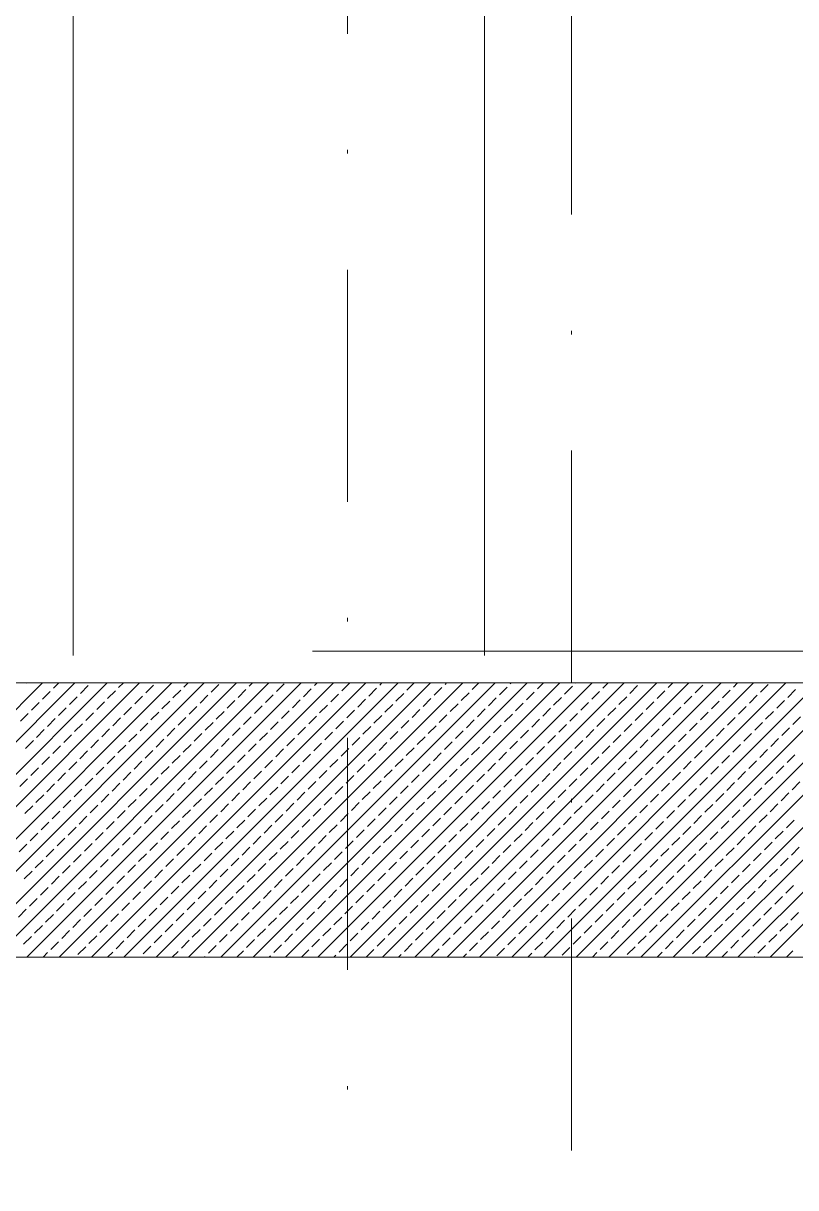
# Model space of a CAD drawing. Header units: millimetres. Extents: x -16104 to 67872, y -88009 to 12107.
# Drawn here: x 1186.17 to 1207.3, y 10332.44 to 10364.28 of the extents above; entities that cross this region are included whole.
import ezdxf

# ---------------------------------------------------------------- set-up
doc = ezdxf.new("R2010")
doc.units = ezdxf.units.MM
doc.linetypes.add('DASHDOTX2', pattern=[50.8, 25.4, -12.7, 0, -12.7])
doc.layers.get('0').update_dxf_attribs({"color": 241})
doc.layers.add('TARAMA', color=8, linetype='Continuous', lineweight=15)

# ---------------------------------------------------------------- blocks, each defined once
blk = doc.blocks.new('UYH')
at = {"layer": 'TARAMA', "linetype": 'DASHDOTX2'}
for p, q in [((63956.9, 577.4), (63956.9, 3471.09)), ((63932.39, 545.97), (63932.39, 3439.66))]:
    blk.add_line(p, q, dxfattribs=at)
at = {"layer": 'TARAMA'}
for p, q in [((63902.4, 3169.97), (63902.4, 3037.97)), ((63947.4, 3169.97), (63947.4, 3037.97)), ((63928.57, 3038.45), (64379.37, 3038.45)), ((63928.57, 3038.45), (64327.37, 3038.45)), ((63512.4, 3034.97), (64576.9, 3034.97)), ((63869.04, 3004.97), (63899.04, 3034.97)), ((63872.58, 3004.97), (63902.58, 3034.97)), ((63876.11, 3004.97), (63906.11, 3034.97)), ((63879.65, 3004.97), (63909.65, 3034.97)), ((63883.18, 3004.97), (63913.18, 3034.97)), ((63886.72, 3004.97), (63916.72, 3034.97)), ((63890.25, 3004.97), (63920.25, 3034.97)), ((63893.79, 3004.97), (63923.79, 3034.97)), ((63897.25, 3034.95), (63897.27, 3034.97)), ((63897.33, 3004.97), (63927.33, 3034.97)), ((63900.22, 3034.38), (63900.81, 3034.97)), ((63900.86, 3004.97), (63930.86, 3034.97)), ((63903.19, 3033.82), (63904.04, 3034.67)), ((63904.4, 3004.97), (63934.4, 3034.97)), ((63907.36, 3034.45), (63907.88, 3034.97)), ((63907.93, 3004.97), (63937.93, 3034.97)), ((63910.33, 3033.89), (63911.18, 3034.74)), ((63911.47, 3004.97), (63941.47, 3034.97)), ((63914.5, 3034.52), (63914.95, 3034.97)), ((63915, 3004.97), (63945, 3034.97)), ((63917.47, 3033.96), (63918.32, 3034.81)), ((63918.54, 3004.97), (63948.54, 3034.97)), ((63921.65, 3034.6), (63922.02, 3034.97)), ((63922.07, 3004.97), (63952.07, 3034.97)), ((63924.62, 3034.03), (63925.46, 3034.88)), ((63925.61, 3004.97), (63955.61, 3034.97)), ((63928.79, 3034.67), (63929.09, 3034.97)), ((63929.15, 3004.97), (63959.15, 3034.97)), ((63931.76, 3034.1), (63932.61, 3034.95)), ((63932.68, 3004.97), (63962.68, 3034.97)), ((63934.73, 3033.53), (63935.58, 3034.38)), ((63935.93, 3034.74), (63936.16, 3034.97)), ((63936.22, 3004.97), (63966.22, 3034.97)), ((63938.9, 3034.17), (63939.7, 3034.97)), ((63939.75, 3004.97), (63969.75, 3034.97)), ((63941.87, 3033.61), (63942.72, 3034.45)), ((63943.07, 3034.81), (63943.23, 3034.97)), ((63943.29, 3004.97), (63973.29, 3034.97)), ((63946.04, 3034.24), (63946.77, 3034.97)), ((63946.82, 3004.97), (63976.82, 3034.97)), ((63949.01, 3033.68), (63949.86, 3034.52)), ((63950.21, 3034.88), (63950.3, 3034.97)), ((63950.36, 3004.97), (63980.36, 3034.97)), ((63953.18, 3034.31), (63953.84, 3034.97)), ((63953.89, 3004.97), (63983.89, 3034.97)), ((63956.15, 3033.75), (63957, 3034.6)), ((63957.35, 3034.95), (63957.37, 3034.97)), ((63957.43, 3004.97), (63987.43, 3034.97)), ((63960.32, 3034.38), (63960.91, 3034.97)), ((63960.97, 3004.97), (63990.97, 3034.97)), ((63963.29, 3033.82), (63964.14, 3034.67)), ((63964.5, 3004.97), (63994.5, 3034.97)), ((63967.47, 3034.45), (63967.98, 3034.97)), ((63968.04, 3004.97), (63998.04, 3034.97)), ((63970.44, 3033.89), (63971.28, 3034.74)), ((63971.57, 3004.97), (64001.57, 3034.97)), ((63974.61, 3034.52), (63975.05, 3034.97)), ((63975.11, 3004.97), (64005.11, 3034.97)), ((63977.58, 3033.96), (63978.43, 3034.81)), ((63978.64, 3004.97), (64008.64, 3034.97)), ((63899.02, 3033.18), (63899.87, 3034.03)), ((63901.99, 3032.62), (63902.84, 3033.46)), ((63906.16, 3033.25), (63907.01, 3034.1)), ((63909.13, 3032.69), (63909.98, 3033.53)), ((63913.3, 3033.32), (63914.15, 3034.17)), ((63916.27, 3032.76), (63917.12, 3033.61)), ((63920.44, 3033.39), (63921.29, 3034.24)), ((63923.41, 3032.83), (63924.26, 3033.68)), ((63926.38, 3032.26), (63927.23, 3033.11)), ((63927.59, 3033.46), (63928.43, 3034.31)), ((63930.56, 3032.9), (63931.4, 3033.75)), ((63933.53, 3032.33), (63934.37, 3033.18)), ((63937.7, 3032.97), (63938.55, 3033.82)), ((63940.67, 3032.4), (63941.52, 3033.25)), ((63944.84, 3033.04), (63945.69, 3033.89)), ((63947.81, 3032.47), (63948.66, 3033.32)), ((63951.98, 3033.11), (63952.83, 3033.96)), ((63954.95, 3032.54), (63955.8, 3033.39)), ((63959.12, 3033.18), (63959.97, 3034.03)), ((63962.09, 3032.62), (63962.94, 3033.46)), ((63966.26, 3033.25), (63967.11, 3034.1)), ((63969.23, 3032.69), (63970.08, 3033.53)), ((63973.41, 3033.32), (63974.25, 3034.17)), ((63976.38, 3032.76), (63977.22, 3033.61)), ((63980.55, 3033.39), (63981.4, 3034.24)), ((63897.82, 3031.98), (63898.66, 3032.83)), ((63900.79, 3031.41), (63901.63, 3032.26)), ((63904.96, 3032.05), (63905.81, 3032.9)), ((63907.93, 3031.48), (63908.78, 3032.33)), ((63912.1, 3032.12), (63912.95, 3032.97)), ((63915.07, 3031.55), (63915.92, 3032.4)), ((63918.04, 3030.99), (63918.89, 3031.84)), ((63919.24, 3032.19), (63920.09, 3033.04)), ((63922.21, 3031.63), (63923.06, 3032.47)), ((63925.18, 3031.06), (63926.03, 3031.91)), ((63929.35, 3031.7), (63930.2, 3032.54)), ((63932.32, 3031.13), (63933.17, 3031.98)), ((63936.5, 3031.77), (63937.34, 3032.62)), ((63939.47, 3031.2), (63940.31, 3032.05)), ((63943.64, 3031.84), (63944.49, 3032.69)), ((63946.61, 3031.27), (63947.46, 3032.12)), ((63950.78, 3031.91), (63951.63, 3032.76)), ((63953.75, 3031.34), (63954.6, 3032.19)), ((63957.92, 3031.98), (63958.77, 3032.83)), ((63960.89, 3031.41), (63961.74, 3032.26)), ((63965.06, 3032.05), (63965.91, 3032.9)), ((63968.03, 3031.48), (63968.88, 3032.33)), ((63972.2, 3032.12), (63973.05, 3032.97)), ((63975.17, 3031.55), (63976.02, 3032.4)), ((63978.14, 3030.99), (63978.99, 3031.84)), ((63979.35, 3032.19), (63980.19, 3033.04)), ((63896.61, 3030.78), (63897.46, 3031.63)), ((63899.58, 3030.21), (63900.43, 3031.06)), ((63903.76, 3030.85), (63904.6, 3031.7)), ((63906.73, 3030.28), (63907.57, 3031.13)), ((63909.7, 3029.72), (63910.54, 3030.56)), ((63910.9, 3030.92), (63911.75, 3031.77)), ((63913.87, 3030.35), (63914.72, 3031.2)), ((63916.84, 3029.79), (63917.69, 3030.64)), ((63921.01, 3030.42), (63921.86, 3031.27)), ((63923.98, 3029.86), (63924.83, 3030.71)), ((63928.15, 3030.49), (63929, 3031.34)), ((63931.12, 3029.93), (63931.97, 3030.78)), ((63935.29, 3030.56), (63936.14, 3031.41)), ((63938.26, 3030), (63939.11, 3030.85)), ((63942.43, 3030.64), (63943.28, 3031.48)), ((63945.4, 3030.07), (63946.25, 3030.92)), ((63949.58, 3030.71), (63950.43, 3031.55)), ((63952.55, 3030.14), (63953.4, 3030.99)), ((63956.72, 3030.78), (63957.57, 3031.63)), ((63959.69, 3030.21), (63960.54, 3031.06)), ((63963.86, 3030.85), (63964.71, 3031.7)), ((63966.83, 3030.28), (63967.68, 3031.13)), ((63969.8, 3029.72), (63970.65, 3030.56)), ((63971, 3030.92), (63971.85, 3031.77)), ((63973.97, 3030.35), (63974.82, 3031.2)), ((63976.94, 3029.79), (63977.79, 3030.64)), ((63981.11, 3030.42), (63981.96, 3031.27)), ((63898.38, 3029.01), (63899.23, 3029.86)), ((63901.35, 3028.44), (63902.2, 3029.29)), ((63902.55, 3029.65), (63903.4, 3030.49)), ((63905.52, 3029.08), (63906.37, 3029.93)), ((63908.49, 3028.51), (63909.34, 3029.36)), ((63912.67, 3029.15), (63913.51, 3030)), ((63915.64, 3028.58), (63916.48, 3029.43)), ((63919.81, 3029.22), (63920.66, 3030.07)), ((63922.78, 3028.66), (63923.63, 3029.5)), ((63926.95, 3029.29), (63927.8, 3030.14)), ((63929.92, 3028.73), (63930.77, 3029.57)), ((63934.09, 3029.36), (63934.94, 3030.21)), ((63937.06, 3028.8), (63937.91, 3029.65)), ((63941.23, 3029.43), (63942.08, 3030.28)), ((63944.2, 3028.87), (63945.05, 3029.72)), ((63948.37, 3029.5), (63949.22, 3030.35)), ((63951.34, 3028.94), (63952.19, 3029.79)), ((63955.52, 3029.57), (63956.36, 3030.42)), ((63958.49, 3029.01), (63959.33, 3029.86)), ((63961.46, 3028.44), (63962.3, 3029.29)), ((63962.66, 3029.65), (63963.51, 3030.49)), ((63965.63, 3029.08), (63966.48, 3029.93)), ((63968.6, 3028.51), (63969.45, 3029.36)), ((63972.77, 3029.15), (63973.62, 3030)), ((63975.74, 3028.58), (63976.59, 3029.43)), ((63979.91, 3029.22), (63980.76, 3030.07)), ((63897.18, 3027.81), (63898.03, 3028.66)), ((63900.15, 3027.24), (63901, 3028.09)), ((63904.32, 3027.88), (63905.17, 3028.73)), ((63907.29, 3027.31), (63908.14, 3028.16)), ((63911.46, 3027.95), (63912.31, 3028.8)), ((63914.43, 3027.38), (63915.28, 3028.23)), ((63918.61, 3028.02), (63919.45, 3028.87)), ((63921.58, 3027.45), (63922.42, 3028.3)), ((63925.75, 3028.09), (63926.6, 3028.94)), ((63928.72, 3027.52), (63929.57, 3028.37)), ((63932.89, 3028.16), (63933.74, 3029.01)), ((63935.86, 3027.59), (63936.71, 3028.44)), ((63940.03, 3028.23), (63940.88, 3029.08)), ((63943, 3027.67), (63943.85, 3028.51)), ((63947.17, 3028.3), (63948.02, 3029.15)), ((63950.14, 3027.74), (63950.99, 3028.58)), ((63953.11, 3027.17), (63953.96, 3028.02)), ((63954.31, 3028.37), (63955.16, 3029.22)), ((63957.28, 3027.81), (63958.13, 3028.66)), ((63960.25, 3027.24), (63961.1, 3028.09)), ((63964.43, 3027.88), (63965.27, 3028.73)), ((63967.4, 3027.31), (63968.24, 3028.16)), ((63971.57, 3027.95), (63972.42, 3028.8)), ((63974.54, 3027.38), (63975.39, 3028.23)), ((63978.71, 3028.02), (63979.56, 3028.87)), ((63898.95, 3026.04), (63899.8, 3026.89)), ((63903.12, 3026.68), (63903.97, 3027.52)), ((63906.09, 3026.11), (63906.94, 3026.96)), ((63910.26, 3026.75), (63911.11, 3027.59)), ((63913.23, 3026.18), (63914.08, 3027.03)), ((63917.4, 3026.82), (63918.25, 3027.67)), ((63920.37, 3026.25), (63921.22, 3027.1)), ((63924.55, 3026.89), (63925.39, 3027.74)), ((63927.51, 3026.32), (63928.36, 3027.17)), ((63931.69, 3026.96), (63932.54, 3027.81)), ((63934.66, 3026.39), (63935.51, 3027.24)), ((63938.83, 3027.03), (63939.68, 3027.88)), ((63941.8, 3026.46), (63942.65, 3027.31)), ((63944.77, 3025.9), (63945.62, 3026.75)), ((63945.97, 3027.1), (63946.82, 3027.95)), ((63948.94, 3026.53), (63949.79, 3027.38)), ((63951.91, 3025.97), (63952.76, 3026.82)), ((63956.08, 3026.6), (63956.93, 3027.45)), ((63959.05, 3026.04), (63959.9, 3026.89)), ((63963.22, 3026.68), (63964.07, 3027.52)), ((63966.19, 3026.11), (63967.04, 3026.96)), ((63970.37, 3026.75), (63971.21, 3027.59)), ((63973.34, 3026.18), (63974.18, 3027.03)), ((63977.51, 3026.82), (63978.36, 3027.67)), ((63980.48, 3026.25), (63981.33, 3027.1)), ((63897.75, 3024.84), (63898.59, 3025.69)), ((63901.92, 3025.47), (63902.77, 3026.32)), ((63904.89, 3024.91), (63905.74, 3025.76)), ((63909.06, 3025.54), (63909.91, 3026.39)), ((63912.03, 3024.98), (63912.88, 3025.83)), ((63916.2, 3025.61), (63917.05, 3026.46)), ((63919.17, 3025.05), (63920.02, 3025.9)), ((63923.34, 3025.69), (63924.19, 3026.53)), ((63926.31, 3025.12), (63927.16, 3025.97)), ((63930.48, 3025.76), (63931.33, 3026.6)), ((63933.45, 3025.19), (63934.3, 3026.04)), ((63936.42, 3024.62), (63937.27, 3025.47)), ((63937.63, 3025.83), (63938.48, 3026.68)), ((63940.6, 3025.26), (63941.44, 3026.11)), ((63943.57, 3024.7), (63944.41, 3025.54)), ((63947.74, 3025.33), (63948.59, 3026.18)), ((63950.71, 3024.77), (63951.56, 3025.61)), ((63954.88, 3025.4), (63955.73, 3026.25)), ((63957.85, 3024.84), (63958.7, 3025.69)), ((63962.02, 3025.47), (63962.87, 3026.32)), ((63964.99, 3024.91), (63965.84, 3025.76)), ((63969.16, 3025.54), (63970.01, 3026.39)), ((63972.13, 3024.98), (63972.98, 3025.83)), ((63976.31, 3025.61), (63977.15, 3026.46)), ((63979.28, 3025.05), (63980.12, 3025.9)), ((63896.54, 3023.64), (63897.39, 3024.48)), ((63900.72, 3024.27), (63901.56, 3025.12)), ((63903.69, 3023.71), (63904.53, 3024.55)), ((63907.86, 3024.34), (63908.71, 3025.19)), ((63910.83, 3023.78), (63911.68, 3024.62)), ((63915, 3024.41), (63915.85, 3025.26)), ((63917.97, 3023.85), (63918.82, 3024.7)), ((63922.14, 3024.48), (63922.99, 3025.33)), ((63925.11, 3023.92), (63925.96, 3024.77)), ((63928.08, 3023.35), (63928.93, 3024.2)), ((63929.28, 3024.55), (63930.13, 3025.4)), ((63932.25, 3023.99), (63933.1, 3024.84)), ((63935.22, 3023.42), (63936.07, 3024.27)), ((63939.39, 3024.06), (63940.24, 3024.91)), ((63942.36, 3023.49), (63943.21, 3024.34)), ((63946.54, 3024.13), (63947.38, 3024.98)), ((63949.51, 3023.56), (63950.35, 3024.41)), ((63953.68, 3024.2), (63954.53, 3025.05)), ((63956.65, 3023.64), (63957.5, 3024.48)), ((63960.82, 3024.27), (63961.67, 3025.12)), ((63963.79, 3023.71), (63964.64, 3024.55)), ((63967.96, 3024.34), (63968.81, 3025.19)), ((63970.93, 3023.78), (63971.78, 3024.62)), ((63975.1, 3024.41), (63975.95, 3025.26)), ((63978.07, 3023.85), (63978.92, 3024.7)), ((63899.51, 3023.07), (63900.36, 3023.92)), ((63902.48, 3022.5), (63903.33, 3023.35)), ((63906.66, 3023.14), (63907.5, 3023.99)), ((63909.63, 3022.57), (63910.47, 3023.42)), ((63913.8, 3023.21), (63914.65, 3024.06)), ((63916.77, 3022.65), (63917.62, 3023.49)), ((63919.74, 3022.08), (63920.59, 3022.93)), ((63920.94, 3023.28), (63921.79, 3024.13)), ((63923.91, 3022.72), (63924.76, 3023.56)), ((63926.88, 3022.15), (63927.73, 3023)), ((63931.05, 3022.79), (63931.9, 3023.64)), ((63934.02, 3022.22), (63934.87, 3023.07)), ((63938.19, 3022.86), (63939.04, 3023.71)), ((63941.16, 3022.29), (63942.01, 3023.14)), ((63945.33, 3022.93), (63946.18, 3023.78)), ((63948.3, 3022.36), (63949.15, 3023.21)), ((63952.48, 3023), (63953.32, 3023.85)), ((63955.45, 3022.43), (63956.29, 3023.28)), ((63959.62, 3023.07), (63960.47, 3023.92)), ((63962.59, 3022.5), (63963.44, 3023.35)), ((63966.76, 3023.14), (63967.61, 3023.99)), ((63969.73, 3022.57), (63970.58, 3023.42)), ((63973.9, 3023.21), (63974.75, 3024.06)), ((63976.87, 3022.65), (63977.72, 3023.49)), ((63979.84, 3022.08), (63980.69, 3022.93)), ((63981.04, 3023.28), (63981.89, 3024.13)), ((63898.31, 3021.87), (63899.16, 3022.72)), ((63901.28, 3021.3), (63902.13, 3022.15)), ((63905.45, 3021.94), (63906.3, 3022.79)), ((63908.42, 3021.37), (63909.27, 3022.22)), ((63911.39, 3020.81), (63912.24, 3021.66)), ((63912.59, 3022.01), (63913.44, 3022.86)), ((63915.56, 3021.44), (63916.41, 3022.29)), ((63918.53, 3020.88), (63919.38, 3021.73)), ((63922.71, 3021.51), (63923.56, 3022.36)), ((63925.68, 3020.95), (63926.52, 3021.8)), ((63929.85, 3021.58), (63930.7, 3022.43)), ((63932.82, 3021.02), (63933.67, 3021.87)), ((63936.99, 3021.66), (63937.84, 3022.5)), ((63939.96, 3021.09), (63940.81, 3021.94)), ((63944.13, 3021.73), (63944.98, 3022.57)), ((63947.1, 3021.16), (63947.95, 3022.01)), ((63951.27, 3021.8), (63952.12, 3022.65)), ((63954.24, 3021.23), (63955.09, 3022.08)), ((63958.42, 3021.87), (63959.26, 3022.72)), ((63961.39, 3021.3), (63962.23, 3022.15)), ((63965.56, 3021.94), (63966.41, 3022.79)), ((63968.53, 3021.37), (63969.38, 3022.22)), ((63971.5, 3020.81), (63972.35, 3021.66)), ((63972.7, 3022.01), (63973.55, 3022.86)), ((63975.67, 3021.44), (63976.52, 3022.29)), ((63978.64, 3020.88), (63979.49, 3021.73)), ((63897.11, 3020.67), (63897.96, 3021.51)), ((63900.08, 3020.1), (63900.93, 3020.95)), ((63903.05, 3019.53), (63903.9, 3020.38)), ((63904.25, 3020.74), (63905.1, 3021.58)), ((63907.22, 3020.17), (63908.07, 3021.02)), ((63910.19, 3019.6), (63911.04, 3020.45)), ((63914.36, 3020.24), (63915.21, 3021.09)), ((63917.33, 3019.68), (63918.18, 3020.52)), ((63921.5, 3020.31), (63922.35, 3021.16)), ((63924.47, 3019.75), (63925.32, 3020.59)), ((63928.65, 3020.38), (63929.49, 3021.23)), ((63931.62, 3019.82), (63932.46, 3020.67)), ((63935.79, 3020.45), (63936.64, 3021.3)), ((63938.76, 3019.89), (63939.61, 3020.74)), ((63942.93, 3020.52), (63943.78, 3021.37)), ((63945.9, 3019.96), (63946.75, 3020.81)), ((63950.07, 3020.59), (63950.92, 3021.44)), ((63953.04, 3020.03), (63953.89, 3020.88)), ((63957.21, 3020.67), (63958.06, 3021.51)), ((63960.18, 3020.1), (63961.03, 3020.95)), ((63963.15, 3019.53), (63964, 3020.38)), ((63964.36, 3020.74), (63965.2, 3021.58)), ((63967.33, 3020.17), (63968.17, 3021.02)), ((63970.29, 3019.6), (63971.14, 3020.45)), ((63974.47, 3020.24), (63975.32, 3021.09)), ((63977.44, 3019.68), (63978.29, 3020.52)), ((63898.88, 3018.9), (63899.73, 3019.75)), ((63901.85, 3018.33), (63902.7, 3019.18)), ((63906.02, 3018.97), (63906.87, 3019.82)), ((63908.99, 3018.4), (63909.84, 3019.25)), ((63913.16, 3019.04), (63914.01, 3019.89)), ((63916.13, 3018.47), (63916.98, 3019.32)), ((63920.3, 3019.11), (63921.15, 3019.96)), ((63923.27, 3018.54), (63924.12, 3019.39)), ((63927.44, 3019.18), (63928.29, 3020.03)), ((63930.41, 3018.61), (63931.26, 3019.46)), ((63934.59, 3019.25), (63935.43, 3020.1)), ((63937.56, 3018.69), (63938.4, 3019.53)), ((63941.73, 3019.32), (63942.58, 3020.17)), ((63944.7, 3018.76), (63945.55, 3019.6)), ((63948.87, 3019.39), (63949.72, 3020.24)), ((63951.84, 3018.83), (63952.69, 3019.68)), ((63954.81, 3018.26), (63955.66, 3019.11)), ((63956.01, 3019.46), (63956.86, 3020.31)), ((63958.98, 3018.9), (63959.83, 3019.75)), ((63961.95, 3018.33), (63962.8, 3019.18)), ((63966.12, 3018.97), (63966.97, 3019.82)), ((63969.09, 3018.4), (63969.94, 3019.25)), ((63973.26, 3019.04), (63974.11, 3019.89)), ((63976.23, 3018.47), (63977.08, 3019.32)), ((63980.41, 3019.11), (63981.26, 3019.96)), ((63897.67, 3017.7), (63898.52, 3018.54)), ((63900.64, 3017.13), (63901.49, 3017.98)), ((63904.82, 3017.77), (63905.67, 3018.61)), ((63907.79, 3017.2), (63908.64, 3018.05)), ((63911.96, 3017.84), (63912.81, 3018.69)), ((63914.93, 3017.27), (63915.78, 3018.12)), ((63919.1, 3017.91), (63919.95, 3018.76)), ((63922.07, 3017.34), (63922.92, 3018.19)), ((63926.24, 3017.98), (63927.09, 3018.83)), ((63929.21, 3017.41), (63930.06, 3018.26)), ((63933.38, 3018.05), (63934.23, 3018.9)), ((63936.35, 3017.48), (63937.2, 3018.33)), ((63940.53, 3018.12), (63941.37, 3018.97)), ((63943.5, 3017.55), (63944.34, 3018.4)), ((63946.47, 3016.99), (63947.31, 3017.84)), ((63947.67, 3018.19), (63948.52, 3019.04)), ((63950.64, 3017.62), (63951.49, 3018.47)), ((63953.61, 3017.06), (63954.46, 3017.91)), ((63957.78, 3017.7), (63958.63, 3018.54)), ((63960.75, 3017.13), (63961.6, 3017.98)), ((63964.92, 3017.77), (63965.77, 3018.61)), ((63967.89, 3017.2), (63968.74, 3018.05)), ((63972.06, 3017.84), (63972.91, 3018.69)), ((63975.03, 3017.27), (63975.88, 3018.12)), ((63979.2, 3017.91), (63980.05, 3018.76)), ((63896.47, 3016.49), (63897.32, 3017.34)), ((63899.44, 3015.93), (63900.29, 3016.78)), ((63903.61, 3016.56), (63904.46, 3017.41)), ((63906.58, 3016), (63907.43, 3016.85)), ((63910.76, 3016.63), (63911.61, 3017.48)), ((63913.73, 3016.07), (63914.57, 3016.92)), ((63917.9, 3016.71), (63918.75, 3017.55)), ((63920.87, 3016.14), (63921.72, 3016.99)), ((63925.04, 3016.78), (63925.89, 3017.62)), ((63928.01, 3016.21), (63928.86, 3017.06)), ((63932.18, 3016.85), (63933.03, 3017.7)), ((63935.15, 3016.28), (63936, 3017.13)), ((63938.12, 3015.72), (63938.97, 3016.56)), ((63939.32, 3016.92), (63940.17, 3017.77)), ((63942.29, 3016.35), (63943.14, 3017.2)), ((63945.26, 3015.79), (63946.11, 3016.63)), ((63949.44, 3016.42), (63950.28, 3017.27)), ((63952.41, 3015.86), (63953.25, 3016.71)), ((63956.58, 3016.49), (63957.43, 3017.34)), ((63959.55, 3015.93), (63960.4, 3016.78)), ((63963.72, 3016.56), (63964.57, 3017.41)), ((63966.69, 3016), (63967.54, 3016.85)), ((63970.86, 3016.63), (63971.71, 3017.48)), ((63973.83, 3016.07), (63974.68, 3016.92)), ((63978, 3016.71), (63978.85, 3017.55)), ((63980.97, 3016.14), (63981.82, 3016.99)), ((63898.24, 3014.73), (63899.09, 3015.57)), ((63902.41, 3015.36), (63903.26, 3016.21)), ((63905.38, 3014.8), (63906.23, 3015.64)), ((63909.55, 3015.43), (63910.4, 3016.28)), ((63912.52, 3014.87), (63913.37, 3015.72)), ((63916.7, 3015.5), (63917.54, 3016.35)), ((63919.67, 3014.94), (63920.51, 3015.79)), ((63923.84, 3015.57), (63924.69, 3016.42)), ((63926.81, 3015.01), (63927.66, 3015.86)), ((63929.78, 3014.44), (63930.63, 3015.29)), ((63930.98, 3015.64), (63931.83, 3016.49)), ((63933.95, 3015.08), (63934.8, 3015.93)), ((63936.92, 3014.51), (63937.77, 3015.36)), ((63941.09, 3015.15), (63941.94, 3016)), ((63944.06, 3014.58), (63944.91, 3015.43)), ((63948.23, 3015.22), (63949.08, 3016.07)), ((63951.2, 3014.65), (63952.05, 3015.5)), ((63955.37, 3015.29), (63956.22, 3016.14)), ((63958.34, 3014.73), (63959.19, 3015.57)), ((63962.52, 3015.36), (63963.37, 3016.21)), ((63965.49, 3014.8), (63966.34, 3015.64)), ((63969.66, 3015.43), (63970.51, 3016.28)), ((63972.63, 3014.87), (63973.48, 3015.72)), ((63976.8, 3015.5), (63977.65, 3016.35)), ((63979.77, 3014.94), (63980.62, 3015.79)), ((63897.04, 3013.52), (63897.89, 3014.37)), ((63901.21, 3014.16), (63902.06, 3015.01)), ((63904.18, 3013.59), (63905.03, 3014.44)), ((63908.35, 3014.23), (63909.2, 3015.08)), ((63911.32, 3013.66), (63912.17, 3014.51)), ((63915.49, 3014.3), (63916.34, 3015.15)), ((63918.46, 3013.74), (63919.31, 3014.58)), ((63921.43, 3013.17), (63922.28, 3014.02)), ((63922.64, 3014.37), (63923.48, 3015.22)), ((63925.61, 3013.81), (63926.45, 3014.65)), ((63928.58, 3013.24), (63929.42, 3014.09)), ((63932.75, 3013.88), (63933.6, 3014.73)), ((63935.72, 3013.31), (63936.57, 3014.16)), ((63939.89, 3013.95), (63940.74, 3014.8)), ((63942.86, 3013.38), (63943.71, 3014.23)), ((63947.03, 3014.02), (63947.88, 3014.87)), ((63950, 3013.45), (63950.85, 3014.3)), ((63954.17, 3014.09), (63955.02, 3014.94)), ((63957.14, 3013.52), (63957.99, 3014.37)), ((63961.31, 3014.16), (63962.16, 3015.01)), ((63964.28, 3013.59), (63965.13, 3014.44)), ((63968.46, 3014.23), (63969.3, 3015.08)), ((63971.43, 3013.66), (63972.27, 3014.51)), ((63975.6, 3014.3), (63976.45, 3015.15)), ((63978.57, 3013.74), (63979.42, 3014.58)), ((63900.01, 3012.96), (63900.86, 3013.81)), ((63902.98, 3012.39), (63903.83, 3013.24)), ((63907.15, 3013.03), (63908, 3013.88)), ((63910.12, 3012.46), (63910.97, 3013.31)), ((63913.09, 3011.9), (63913.94, 3012.75)), ((63914.29, 3013.1), (63915.14, 3013.95)), ((63917.26, 3012.53), (63918.11, 3013.38)), ((63920.23, 3011.97), (63921.08, 3012.82)), ((63924.4, 3012.6), (63925.25, 3013.45)), ((63927.37, 3012.04), (63928.22, 3012.89)), ((63931.55, 3012.67), (63932.39, 3013.52)), ((63934.52, 3012.11), (63935.36, 3012.96)), ((63938.69, 3012.75), (63939.54, 3013.59)), ((63941.66, 3012.18), (63942.51, 3013.03)), ((63945.83, 3012.82), (63946.68, 3013.66)), ((63948.8, 3012.25), (63949.65, 3013.1)), ((63952.97, 3012.89), (63953.82, 3013.74)), ((63955.94, 3012.32), (63956.79, 3013.17)), ((63960.11, 3012.96), (63960.96, 3013.81)), ((63963.08, 3012.39), (63963.93, 3013.24)), ((63967.25, 3013.03), (63968.1, 3013.88)), ((63970.22, 3012.46), (63971.07, 3013.31)), ((63973.19, 3011.9), (63974.04, 3012.75)), ((63974.4, 3013.1), (63975.24, 3013.95)), ((63977.37, 3012.53), (63978.21, 3013.38)), ((63980.34, 3011.97), (63981.18, 3012.82)), ((63898.81, 3011.76), (63899.65, 3012.6)), ((63901.78, 3011.19), (63902.62, 3012.04)), ((63904.75, 3010.62), (63905.59, 3011.47)), ((63905.95, 3011.83), (63906.8, 3012.67)), ((63908.92, 3011.26), (63909.77, 3012.11)), ((63911.89, 3010.69), (63912.74, 3011.54)), ((63916.06, 3011.33), (63916.91, 3012.18)), ((63919.03, 3010.77), (63919.88, 3011.61)), ((63923.2, 3011.4), (63924.05, 3012.25)), ((63926.17, 3010.84), (63927.02, 3011.68)), ((63930.34, 3011.47), (63931.19, 3012.32)), ((63933.31, 3010.91), (63934.16, 3011.76)), ((63937.49, 3011.54), (63938.33, 3012.39)), ((63940.45, 3010.98), (63941.3, 3011.83)), ((63944.63, 3011.61), (63945.48, 3012.46)), ((63947.6, 3011.05), (63948.45, 3011.9)), ((63951.77, 3011.68), (63952.62, 3012.53)), ((63954.74, 3011.12), (63955.59, 3011.97)), ((63958.91, 3011.76), (63959.76, 3012.6)), ((63961.88, 3011.19), (63962.73, 3012.04)), ((63964.85, 3010.62), (63965.7, 3011.47)), ((63966.05, 3011.83), (63966.9, 3012.67)), ((63969.02, 3011.26), (63969.87, 3012.11)), ((63971.99, 3010.69), (63972.84, 3011.54)), ((63976.16, 3011.33), (63977.01, 3012.18)), ((63979.13, 3010.77), (63979.98, 3011.61)), ((63896.4, 3009.35), (63897.25, 3010.2)), ((63897.6, 3010.55), (63898.45, 3011.4)), ((63900.57, 3009.99), (63901.42, 3010.84)), ((63903.54, 3009.42), (63904.39, 3010.27)), ((63907.72, 3010.06), (63908.56, 3010.91)), ((63910.69, 3009.49), (63911.53, 3010.34)), ((63914.86, 3010.13), (63915.71, 3010.98)), ((63917.83, 3009.56), (63918.68, 3010.41)), ((63922, 3010.2), (63922.85, 3011.05)), ((63924.97, 3009.63), (63925.82, 3010.48)), ((63929.14, 3010.27), (63929.99, 3011.12)), ((63932.11, 3009.71), (63932.96, 3010.55)), ((63936.28, 3010.34), (63937.13, 3011.19)), ((63939.25, 3009.78), (63940.1, 3010.62)), ((63943.42, 3010.41), (63944.27, 3011.26)), ((63946.39, 3009.85), (63947.24, 3010.69)), ((63950.57, 3010.48), (63951.42, 3011.33)), ((63953.54, 3009.92), (63954.38, 3010.77)), ((63956.51, 3009.35), (63957.35, 3010.2)), ((63957.71, 3010.55), (63958.56, 3011.4)), ((63960.68, 3009.99), (63961.53, 3010.84)), ((63963.65, 3009.42), (63964.5, 3010.27)), ((63967.82, 3010.06), (63968.67, 3010.91)), ((63970.79, 3009.49), (63971.64, 3010.34)), ((63974.96, 3010.13), (63975.81, 3010.98)), ((63977.93, 3009.56), (63978.78, 3010.41)), ((63899.37, 3008.79), (63900.22, 3009.63)), ((63902.34, 3008.22), (63903.19, 3009.07)), ((63906.51, 3008.86), (63907.36, 3009.71)), ((63909.48, 3008.29), (63910.33, 3009.14)), ((63913.66, 3008.93), (63914.5, 3009.78)), ((63916.63, 3008.36), (63917.47, 3009.21)), ((63920.8, 3009), (63921.65, 3009.85)), ((63923.77, 3008.43), (63924.62, 3009.28)), ((63927.94, 3009.07), (63928.79, 3009.92)), ((63930.91, 3008.5), (63931.76, 3009.35)), ((63935.08, 3009.14), (63935.93, 3009.99)), ((63938.05, 3008.57), (63938.9, 3009.42)), ((63942.22, 3009.21), (63943.07, 3010.06)), ((63945.19, 3008.64), (63946.04, 3009.49)), ((63948.16, 3008.08), (63949.01, 3008.93)), ((63949.36, 3009.28), (63950.21, 3010.13)), ((63952.33, 3008.72), (63953.18, 3009.56)), ((63955.3, 3008.15), (63956.15, 3009)), ((63959.48, 3008.79), (63960.32, 3009.63)), ((63962.45, 3008.22), (63963.29, 3009.07)), ((63966.62, 3008.86), (63967.47, 3009.71)), ((63969.59, 3008.29), (63970.44, 3009.14)), ((63973.76, 3008.93), (63974.61, 3009.78)), ((63976.73, 3008.36), (63977.58, 3009.21)), ((63980.9, 3009), (63981.75, 3009.85)), ((63898.17, 3007.58), (63899.02, 3008.43)), ((63901.14, 3007.02), (63901.99, 3007.87)), ((63905.31, 3007.65), (63906.16, 3008.5)), ((63908.28, 3007.09), (63909.13, 3007.94)), ((63912.45, 3007.73), (63913.3, 3008.57)), ((63915.42, 3007.16), (63916.27, 3008.01)), ((63919.6, 3007.8), (63920.44, 3008.64)), ((63922.57, 3007.23), (63923.41, 3008.08)), ((63926.74, 3007.87), (63927.59, 3008.72)), ((63929.71, 3007.3), (63930.56, 3008.15)), ((63933.88, 3007.94), (63934.73, 3008.79)), ((63936.85, 3007.37), (63937.7, 3008.22)), ((63939.82, 3006.81), (63940.67, 3007.65)), ((63941.02, 3008.01), (63941.87, 3008.86)), ((63943.99, 3007.44), (63944.84, 3008.29)), ((63946.96, 3006.88), (63947.81, 3007.73)), ((63951.13, 3007.51), (63951.98, 3008.36)), ((63954.1, 3006.95), (63954.95, 3007.8)), ((63958.27, 3007.58), (63959.12, 3008.43)), ((63961.24, 3007.02), (63962.09, 3007.87)), ((63965.42, 3007.65), (63966.26, 3008.5)), ((63968.39, 3007.09), (63969.23, 3007.94)), ((63972.56, 3007.73), (63973.41, 3008.57)), ((63975.53, 3007.16), (63976.38, 3008.01)), ((63979.7, 3007.8), (63980.55, 3008.64)), ((63896.97, 3006.38), (63897.82, 3007.23)), ((63899.94, 3005.82), (63900.79, 3006.66)), ((63904.11, 3006.45), (63904.96, 3007.3)), ((63907.08, 3005.89), (63907.93, 3006.74)), ((63911.25, 3006.52), (63912.1, 3007.37)), ((63914.22, 3005.96), (63915.07, 3006.81)), ((63918.39, 3006.59), (63919.24, 3007.44)), ((63921.36, 3006.03), (63922.21, 3006.88)), ((63925.54, 3006.66), (63926.38, 3007.51)), ((63928.5, 3006.1), (63929.35, 3006.95)), ((63931.47, 3005.53), (63932.32, 3006.38)), ((63932.68, 3006.74), (63933.53, 3007.58)), ((63935.65, 3006.17), (63936.5, 3007.02)), ((63938.62, 3005.6), (63939.47, 3006.45)), ((63942.79, 3006.24), (63943.64, 3007.09)), ((63945.76, 3005.67), (63946.61, 3006.52)), ((63949.93, 3006.31), (63950.78, 3007.16)), ((63952.9, 3005.75), (63953.75, 3006.59)), ((63957.07, 3006.38), (63957.92, 3007.23)), ((63960.04, 3005.82), (63960.89, 3006.66)), ((63964.21, 3006.45), (63965.06, 3007.3)), ((63967.18, 3005.89), (63968.03, 3006.74)), ((63971.36, 3006.52), (63972.2, 3007.37)), ((63974.33, 3005.96), (63975.17, 3006.81)), ((63978.5, 3006.59), (63979.35, 3007.44)), ((63899.09, 3004.97), (63899.58, 3005.46)), ((63902.91, 3005.25), (63903.76, 3006.1)), ((63906.16, 3004.97), (63906.73, 3005.53)), ((63910.05, 3005.32), (63910.9, 3006.17)), ((63913.23, 3004.97), (63913.87, 3005.6)), ((63917.19, 3005.39), (63918.04, 3006.24)), ((63920.3, 3004.97), (63921.01, 3005.67)), ((63923.84, 3004.97), (63923.98, 3005.11)), ((63924.33, 3005.46), (63925.18, 3006.31)), ((63927.37, 3004.97), (63928.15, 3005.75)), ((63930.91, 3004.97), (63931.12, 3005.18)), ((63934.45, 3004.97), (63935.29, 3005.82)), ((63937.98, 3004.97), (63938.26, 3005.25)), ((63941.59, 3005.04), (63942.43, 3005.89)), ((63945.05, 3004.97), (63945.4, 3005.32)), ((63948.73, 3005.11), (63949.58, 3005.96)), ((63952.12, 3004.97), (63952.55, 3005.39)), ((63955.87, 3005.18), (63956.72, 3006.03)), ((63959.19, 3004.97), (63959.69, 3005.46)), ((63963.01, 3005.25), (63963.86, 3006.1)), ((63966.27, 3004.97), (63966.83, 3005.53)), ((63970.15, 3005.32), (63971, 3006.17)), ((63973.34, 3004.97), (63973.97, 3005.6)), ((63977.3, 3005.39), (63978.14, 3006.24)), ((63980.41, 3004.97), (63981.11, 3005.67)), ((63512.4, 3004.97), (64576.9, 3004.97)), ((63916.77, 3004.97), (63916.84, 3005.04)), ((63976.87, 3004.97), (63976.94, 3005.04))]:
    blk.add_line(p, q, dxfattribs=at)
at = {"layer": 'TARAMA', "color": 4, "ltscale": 0.02}
blk.add_line((63935.21, 3038.45), (64503.94, 3038.45), dxfattribs=at)
blk.add_line((63935.21, 3038.45), (64503.94, 3038.45), dxfattribs=at)

msp = doc.modelspace()

# ---------------------------------------------------------------- block references
at = {"xscale": 0.25, "yscale": 0.25, "zscale": 0.25}
msp.add_blockref('UYH', (-14788.059, 9587.5), dxfattribs=at)

doc.saveas('drawing.dxf')
